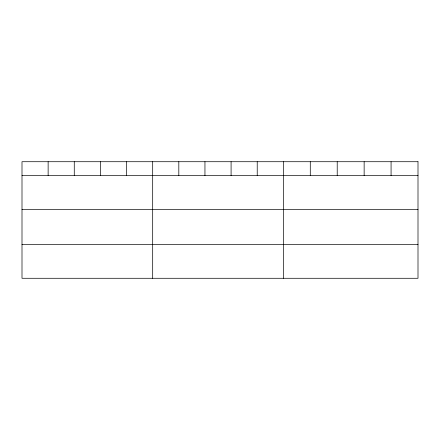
<?xml version="1.0" encoding="UTF-8"?>
<svg xmlns="http://www.w3.org/2000/svg" width="440" height="440" viewBox="0 0 440 440"><rect width="100%" height="100%" fill="white"/><g stroke="black" fill="none" stroke-linecap="round" stroke-linejoin="round"><path stroke-width="0.66" d="M22 175.56L418 175.56M22 209.462L418 209.462M22 244.387L418 244.387M391.072 161.716L391.072 175.56M364.144 161.716L364.144 175.56M337.216 161.716L337.216 175.56M310.288 161.716L310.288 175.56M283.36 161.716L283.36 278.284M257.224 161.716L257.224 175.56M231.088 161.716L231.088 175.56M204.952 161.716L204.952 175.56M178.816 161.716L178.816 175.56M152.68 161.716L152.68 278.284M126.544 161.716L126.544 175.56M100.408 161.716L100.408 175.56M74.272 161.716L74.272 175.56M48.136 161.716L48.136 175.56M418 161.716L22 161.716L22 278.284L418 278.284L418 161.716"/></g></svg>
